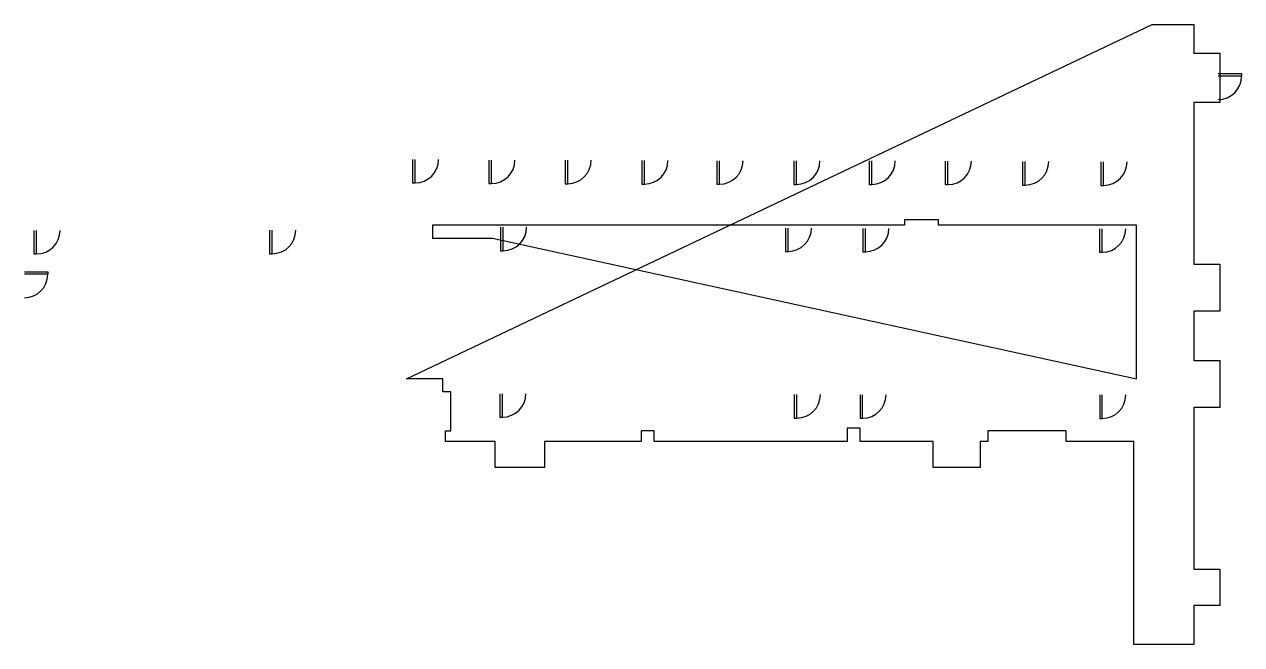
# Model space of a CAD drawing. Extents: x 48 to 46732, y 100 to 23900.
import ezdxf

# ---------------------------------------------------------------- set-up
doc = ezdxf.new("R2010")
doc.units = 0
doc.layers.add('door', color=3, linetype='CONTINUOUS')
doc.layers.add('wall', color=7, linetype='CONTINUOUS')

# ---------------------------------------------------------------- blocks, each defined once
blk = doc.blocks.new('DOOR-01', base_point=(500, 0))
for p, q in [((0, 0), (0, -900)), ((100, -900), (100, 0)), ((0, -900), (100, -900))]:
    blk.add_line(p, q)
blk.add_arc((100, 0), 900, 270, 360)
blk = doc.blocks.new('DOOR-02', base_point=(0, -500))
for p, q in [((0, 0), (900, 0)), ((900, 0), (900, -100)), ((900, -100), (0, -100))]:
    blk.add_line(p, q)
blk.add_arc((0, -100), 900, 270, 360)

msp = doc.modelspace()

# ---------------------------------------------------------------- linework, layer by layer
at = {"layer": 'wall'}
for p, q in [((14700, 10300), (43300, 23900)), ((43300, 23900), (44900, 23900)), ((44900, 23900), (44900, 22800)), ((44900, 22800), (45900, 22800)), ((45900, 22800), (45900, 20900)), ((45900, 20900), (44900, 20900)), ((44900, 20900), (44900, 14700)), ((35100, 16400), (33800, 16400)), ((33800, 16400), (33800, 16200)), ((35100, 16200), (35100, 16400)), ((33800, 16200), (15700, 16200)), ((15700, 16200), (15700, 15700)), ((42700, 16200), (35100, 16200)), ((42700, 10300), (42700, 16200)), ((15700, 15700), (18000, 15700)), ((18000, 15700), (42700, 10300)), ((44900, 14700), (45900, 14700)), ((45900, 14700), (45900, 12900)), ((45900, 12900), (44900, 12900)), ((44900, 12900), (44900, 11000)), ((44900, 11000), (45900, 11000)), ((45900, 11000), (45900, 9200)), ((16100, 10300), (14700, 10300)), ((16100, 9800), (16100, 10300)), ((16400, 9800), (16100, 9800)), ((16400, 8300), (16400, 9800)), ((45900, 9200), (44900, 9200)), ((44900, 9200), (44900, 3000)), ((16200, 7900), (16200, 8300)), ((16200, 8300), (16400, 8300)), ((24200, 8300), (23700, 8300)), ((23700, 8300), (23700, 7900)), ((24200, 7900), (24200, 8300)), ((32100, 8400), (31600, 8400)), ((31600, 8400), (31600, 7900)), ((32100, 7900), (32100, 8400)), ((40000, 8300), (37000, 8300)), ((37000, 8300), (37000, 7900)), ((40000, 7900), (40000, 8300)), ((18100, 7900), (16200, 7900)), ((18100, 6900), (18100, 7900)), ((23700, 7900), (20000, 7900)), ((20000, 7900), (20000, 6900)), ((31600, 7900), (24200, 7900)), ((34900, 7900), (32100, 7900)), ((34900, 6900), (34900, 7900)), ((37000, 7900), (36700, 7900)), ((36700, 7900), (36700, 6900)), ((42600, 7900), (40000, 7900)), ((42600, 100), (42600, 7900)), ((20000, 6900), (18100, 6900)), ((36700, 6900), (34900, 6900)), ((44900, 3000), (45900, 3000)), ((45900, 3000), (45900, 1600)), ((45900, 1600), (44900, 1600)), ((44900, 1600), (44900, 100)), ((44900, 100), (42600, 100))]:
    msp.add_line(p, q, dxfattribs=at)

# ---------------------------------------------------------------- block references
at = {"layer": 'door'}
for name, p in [('DOOR-02', (45832, 21511)), ('DOOR-01', (15435, 18715)), ('DOOR-01', (18363, 18687)), ('DOOR-01', (21286, 18685)), ('DOOR-01', (24228, 18671)), ('DOOR-01', (27109, 18668)), ('DOOR-01', (30060, 18661)), ('DOOR-01', (32946, 18661)), ('DOOR-01', (35868, 18652)), ('DOOR-01', (38832, 18635)), ('DOOR-01', (41837, 18623)), ('DOOR-01', (917, 15990)), ('DOOR-01', (9955, 16000)), ('DOOR-01', (18810, 16113)), ('DOOR-01', (29735, 16086)), ('DOOR-01', (32704, 16073)), ('DOOR-01', (41786, 16058)), ('DOOR-02', (48, 13910)), ('DOOR-01', (18785, 9728)), ('DOOR-01', (30077, 9695)), ('DOOR-01', (32597, 9689)), ('DOOR-01', (41789, 9679))]:
    msp.add_blockref(name, p, dxfattribs=at)

doc.saveas('drawing.dxf')
